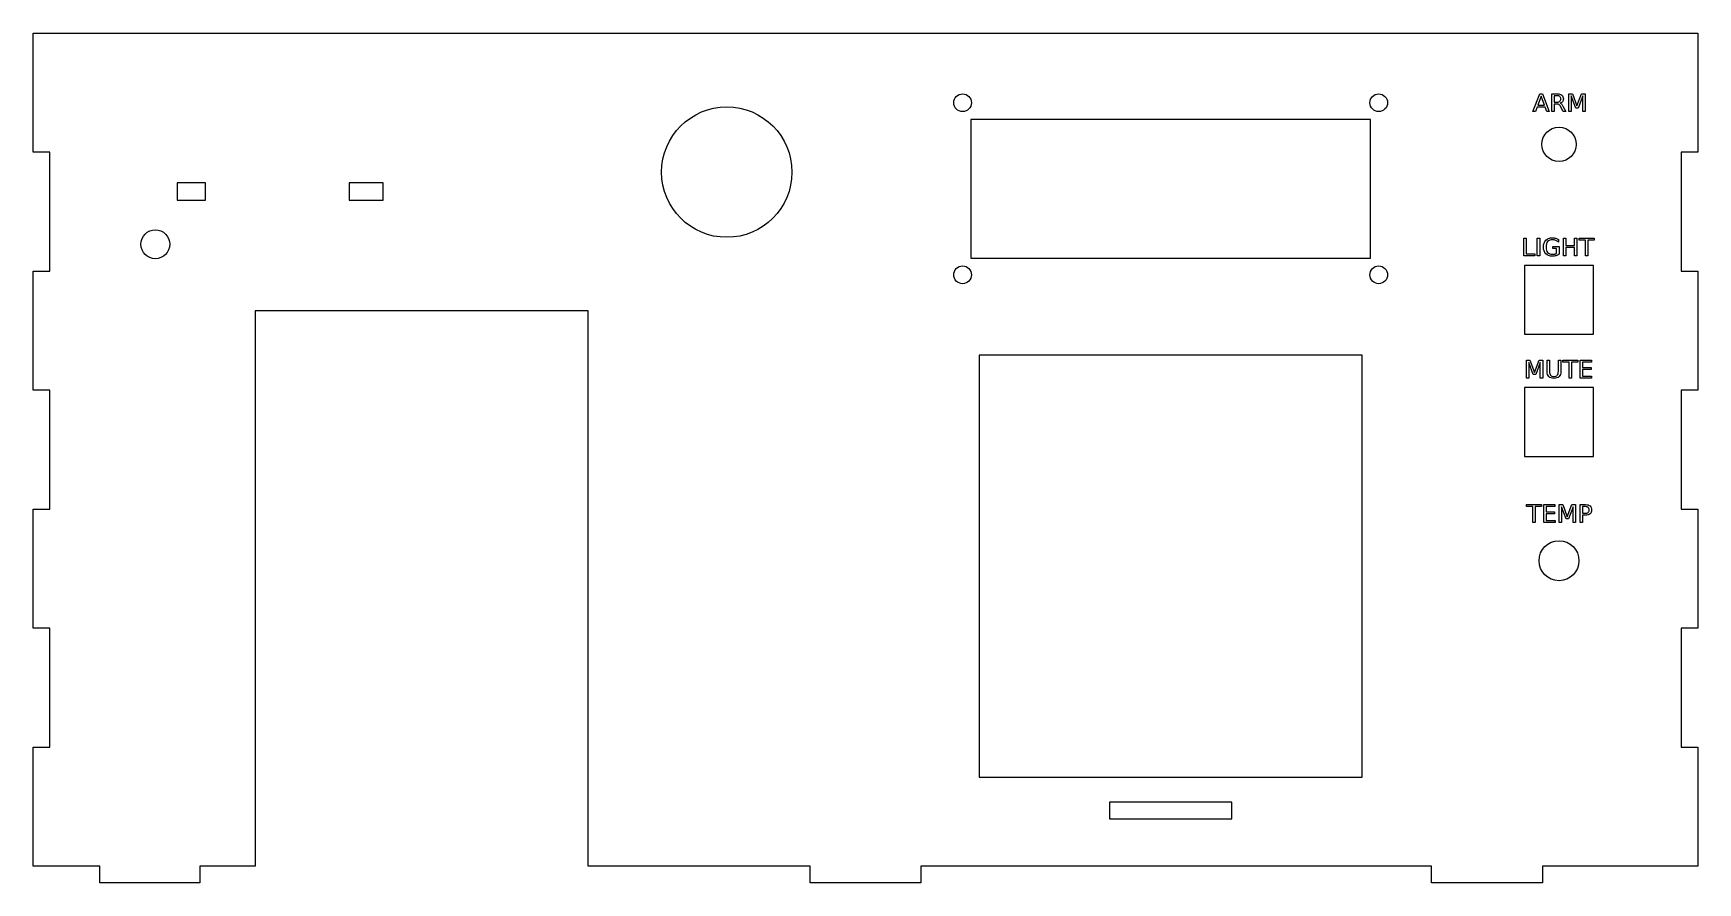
# Model space of a CAD drawing. Header units: millimetres. Extents: x 0 to 300, y 0 to 153.
import ezdxf

# ---------------------------------------------------------------- set-up
doc = ezdxf.new("R2010")
doc.units = ezdxf.units.MM
doc.layers.add('CUT', color=1, linetype='Continuous')
doc.layers.add('ENGRAVE', color=5, linetype='Continuous')

msp = doc.modelspace()

# ---------------------------------------------------------------- linework, layer by layer
at = {"layer": 'CUT'}
for points in [[(3, 67.29), (3, 88.71), (0, 88.71), (0, 110.14), (3, 110.14), (3, 131.57), (0, 131.57), (0, 153), (300, 153), (300, 131.57), (297, 131.57), (297, 110.14), (300, 110.14), (300, 88.71), (297, 88.71), (297, 67.29), (300, 67.29), (300, 45.86), (297, 45.86), (297, 24.43), (300, 24.43), (300, 3), (272, 3), (272, 0), (252, 0), (252, 3), (160, 3), (160, 0), (140, 0), (140, 3), (100, 3), (100, 103), (40, 103), (40, 3), (30, 3), (30, 0), (12, 0), (12, 3), (0, 3), (0, 24.43), (3, 24.43), (3, 45.86), (0, 45.86), (0, 67.29)], [(169, 137.5), (169, 112.5), (241, 112.5), (241, 137.5)], [(25.95, 126.05), (25.95, 122.95), (31.05, 122.95), (31.05, 126.05)], [(63.05, 126.05), (56.95, 126.05), (56.95, 122.95), (63.05, 122.95)], [(281.2, 98.8), (281.2, 111.2), (268.8, 111.2), (268.8, 98.8)], [(268.8, 76.8), (281.2, 76.8), (281.2, 89.2), (268.8, 89.2)], [(216, 14.5), (194, 14.5), (194, 11.5), (216, 11.5)]]:
    msp.add_lwpolyline(points, close=True, dxfattribs=at)
for centre, radius in [((167.5, 140.5), 1.6), ((242.5, 140.5), 1.6), ((125, 128), 11.75), ((275, 133), 3.1), ((22, 115), 2.6), ((167.5, 109.5), 1.6), ((242.5, 109.5), 1.6), ((275, 58), 3.6)]:
    msp.add_circle(centre, radius, dxfattribs=at)
at = {"layer": 'ENGRAVE'}
for points in [[(271.53, 142.1), (272.02, 142.1), (273.24, 138.9), (272.79, 138.9), (272.5, 139.72), (271.06, 139.72), (270.77, 138.9), (270.31, 138.9), (271.53, 142.1)], [(271.78, 141.67), (271.19, 140.08), (272.37, 140.08), (271.78, 141.67)], [(275.23, 140.4), (275.3, 140.37), (275.37, 140.33), (275.43, 140.27), (275.5, 140.2), (275.57, 140.11), (275.63, 140.02), (275.7, 139.9), (275.76, 139.77), (276.2, 138.9), (275.74, 138.9), (275.33, 139.72), (275.25, 139.87), (275.17, 139.99), (275.1, 140.08), (275.02, 140.15), (274.94, 140.19), (274.85, 140.23), (274.74, 140.25), (274.62, 140.25), (274.14, 140.25), (274.14, 138.9), (273.71, 138.9), (273.71, 142.1), (274.69, 142.1), (274.95, 142.09), (275.17, 142.04), (275.35, 141.97), (275.51, 141.87), (275.63, 141.74), (275.71, 141.58), (275.76, 141.4), (275.78, 141.18), (275.77, 141.03), (275.74, 140.9), (275.7, 140.78), (275.64, 140.68), (275.56, 140.58), (275.46, 140.51), (275.35, 140.45), (275.23, 140.4)], [(274.14, 141.74), (274.14, 140.61), (274.69, 140.61), (274.84, 140.62), (274.96, 140.64), (275.07, 140.69), (275.16, 140.75), (275.23, 140.83), (275.28, 140.93), (275.31, 141.05), (275.32, 141.18), (275.31, 141.31), (275.28, 141.42), (275.23, 141.52), (275.16, 141.6), (275.07, 141.66), (274.96, 141.71), (274.84, 141.74), (274.69, 141.74), (274.14, 141.74)], [(276.76, 142.1), (277.41, 142.1), (278.22, 139.92), (279.04, 142.1), (279.69, 142.1), (279.69, 138.9), (279.27, 138.9), (279.27, 141.71), (278.44, 139.52), (278.01, 139.52), (277.18, 141.71), (277.18, 138.9), (276.76, 138.9), (276.76, 142.1)], [(268.65, 116.1), (269.08, 116.1), (269.08, 113.26), (270.64, 113.26), (270.64, 112.9), (268.65, 112.9), (268.65, 116.1)], [(271.09, 116.1), (271.53, 116.1), (271.53, 112.9), (271.09, 112.9), (271.09, 116.1)], [(274.57, 113.36), (274.57, 114.22), (273.86, 114.22), (273.86, 114.57), (275, 114.57), (275, 113.2), (274.87, 113.11), (274.73, 113.04), (274.59, 112.98), (274.44, 112.93), (274.29, 112.89), (274.13, 112.86), (273.97, 112.84), (273.8, 112.84), (273.45, 112.87), (273.13, 112.95), (272.86, 113.08), (272.63, 113.28), (272.44, 113.52), (272.31, 113.8), (272.23, 114.13), (272.2, 114.5), (272.23, 114.87), (272.31, 115.19), (272.44, 115.48), (272.63, 115.72), (272.86, 115.91), (273.13, 116.05), (273.45, 116.13), (273.8, 116.16), (273.95, 116.15), (274.1, 116.14), (274.25, 116.11), (274.39, 116.08), (274.53, 116.04), (274.67, 115.99), (274.79, 115.92), (274.91, 115.85), (274.91, 115.39), (274.79, 115.49), (274.67, 115.57), (274.54, 115.64), (274.4, 115.7), (274.27, 115.74), (274.13, 115.78), (273.98, 115.8), (273.84, 115.8), (273.56, 115.78), (273.32, 115.72), (273.12, 115.62), (272.95, 115.47), (272.83, 115.29), (272.73, 115.07), (272.68, 114.8), (272.66, 114.5), (272.68, 114.19), (272.73, 113.93), (272.83, 113.71), (272.95, 113.52), (273.12, 113.38), (273.32, 113.28), (273.56, 113.21), (273.84, 113.19), (273.95, 113.2), (274.05, 113.2), (274.15, 113.22), (274.25, 113.23), (274.33, 113.26), (274.42, 113.28), (274.5, 113.32), (274.57, 113.36)], [(275.79, 116.1), (276.22, 116.1), (276.22, 114.79), (277.79, 114.79), (277.79, 116.1), (278.23, 116.1), (278.23, 112.9), (277.79, 112.9), (277.79, 114.42), (276.22, 114.42), (276.22, 112.9), (275.79, 112.9), (275.79, 116.1)], [(278.65, 116.1), (281.35, 116.1), (281.35, 115.74), (280.22, 115.74), (280.22, 112.9), (279.78, 112.9), (279.78, 115.74), (278.65, 115.74), (278.65, 116.1)], [(239.5, 19), (239.5, 95), (170.5, 95), (170.5, 19)], [(269.13, 94.1), (269.77, 94.1), (270.59, 91.92), (271.41, 94.1), (272.06, 94.1), (272.06, 90.9), (271.63, 90.9), (271.63, 93.71), (270.81, 91.52), (270.37, 91.52), (269.55, 93.71), (269.55, 90.9), (269.13, 90.9), (269.13, 94.1)], [(272.87, 94.1), (273.3, 94.1), (273.3, 92.16), (273.31, 91.92), (273.35, 91.71), (273.41, 91.55), (273.49, 91.42), (273.6, 91.32), (273.73, 91.25), (273.9, 91.2), (274.09, 91.19), (274.29, 91.2), (274.45, 91.25), (274.59, 91.32), (274.69, 91.42), (274.78, 91.55), (274.83, 91.71), (274.87, 91.92), (274.88, 92.16), (274.88, 94.1), (275.32, 94.1), (275.32, 92.1), (275.3, 91.81), (275.24, 91.55), (275.14, 91.34), (275.01, 91.16), (274.83, 91.02), (274.62, 90.92), (274.38, 90.86), (274.09, 90.84), (273.81, 90.86), (273.56, 90.92), (273.35, 91.02), (273.18, 91.16), (273.04, 91.34), (272.94, 91.55), (272.89, 91.81), (272.87, 92.1), (272.87, 94.1)], [(275.68, 94.1), (278.39, 94.1), (278.39, 93.74), (277.26, 93.74), (277.26, 90.9), (276.82, 90.9), (276.82, 93.74), (275.68, 93.74), (275.68, 94.1)], [(278.81, 94.1), (280.83, 94.1), (280.83, 93.74), (279.24, 93.74), (279.24, 92.79), (280.77, 92.79), (280.77, 92.42), (279.24, 92.42), (279.24, 91.26), (280.87, 91.26), (280.87, 90.9), (278.81, 90.9), (278.81, 94.1)], [(269.12, 68.1), (271.83, 68.1), (271.83, 67.74), (270.7, 67.74), (270.7, 64.9), (270.26, 64.9), (270.26, 67.74), (269.12, 67.74), (269.12, 68.1)], [(272.25, 68.1), (274.27, 68.1), (274.27, 67.74), (272.68, 67.74), (272.68, 66.79), (274.21, 66.79), (274.21, 66.42), (272.68, 66.42), (272.68, 65.26), (274.31, 65.26), (274.31, 64.9), (272.25, 64.9), (272.25, 68.1)], [(275.02, 68.1), (275.67, 68.1), (276.48, 65.92), (277.31, 68.1), (277.95, 68.1), (277.95, 64.9), (277.53, 64.9), (277.53, 67.71), (276.7, 65.52), (276.27, 65.52), (275.44, 67.71), (275.44, 64.9), (275.02, 64.9), (275.02, 68.1)], [(278.81, 68.1), (279.79, 68.1), (280.04, 68.08), (280.26, 68.04), (280.45, 67.96), (280.6, 67.86), (280.72, 67.72), (280.81, 67.56), (280.86, 67.36), (280.88, 67.14), (280.86, 66.92), (280.81, 66.73), (280.72, 66.56), (280.6, 66.43), (280.45, 66.32), (280.26, 66.25), (280.04, 66.2), (279.79, 66.19), (279.24, 66.19), (279.24, 64.9), (278.81, 64.9), (278.81, 68.1)], [(279.24, 67.74), (279.24, 66.54), (279.79, 66.54), (279.93, 66.55), (280.06, 66.58), (280.16, 66.63), (280.25, 66.7), (280.33, 66.78), (280.38, 66.89), (280.41, 67.01), (280.42, 67.14), (280.41, 67.28), (280.38, 67.4), (280.33, 67.5), (280.25, 67.59), (280.16, 67.66), (280.06, 67.71), (279.93, 67.73), (279.79, 67.74), (279.24, 67.74)]]:
    msp.add_lwpolyline(points, close=True, dxfattribs=at)

doc.saveas('drawing.dxf')
